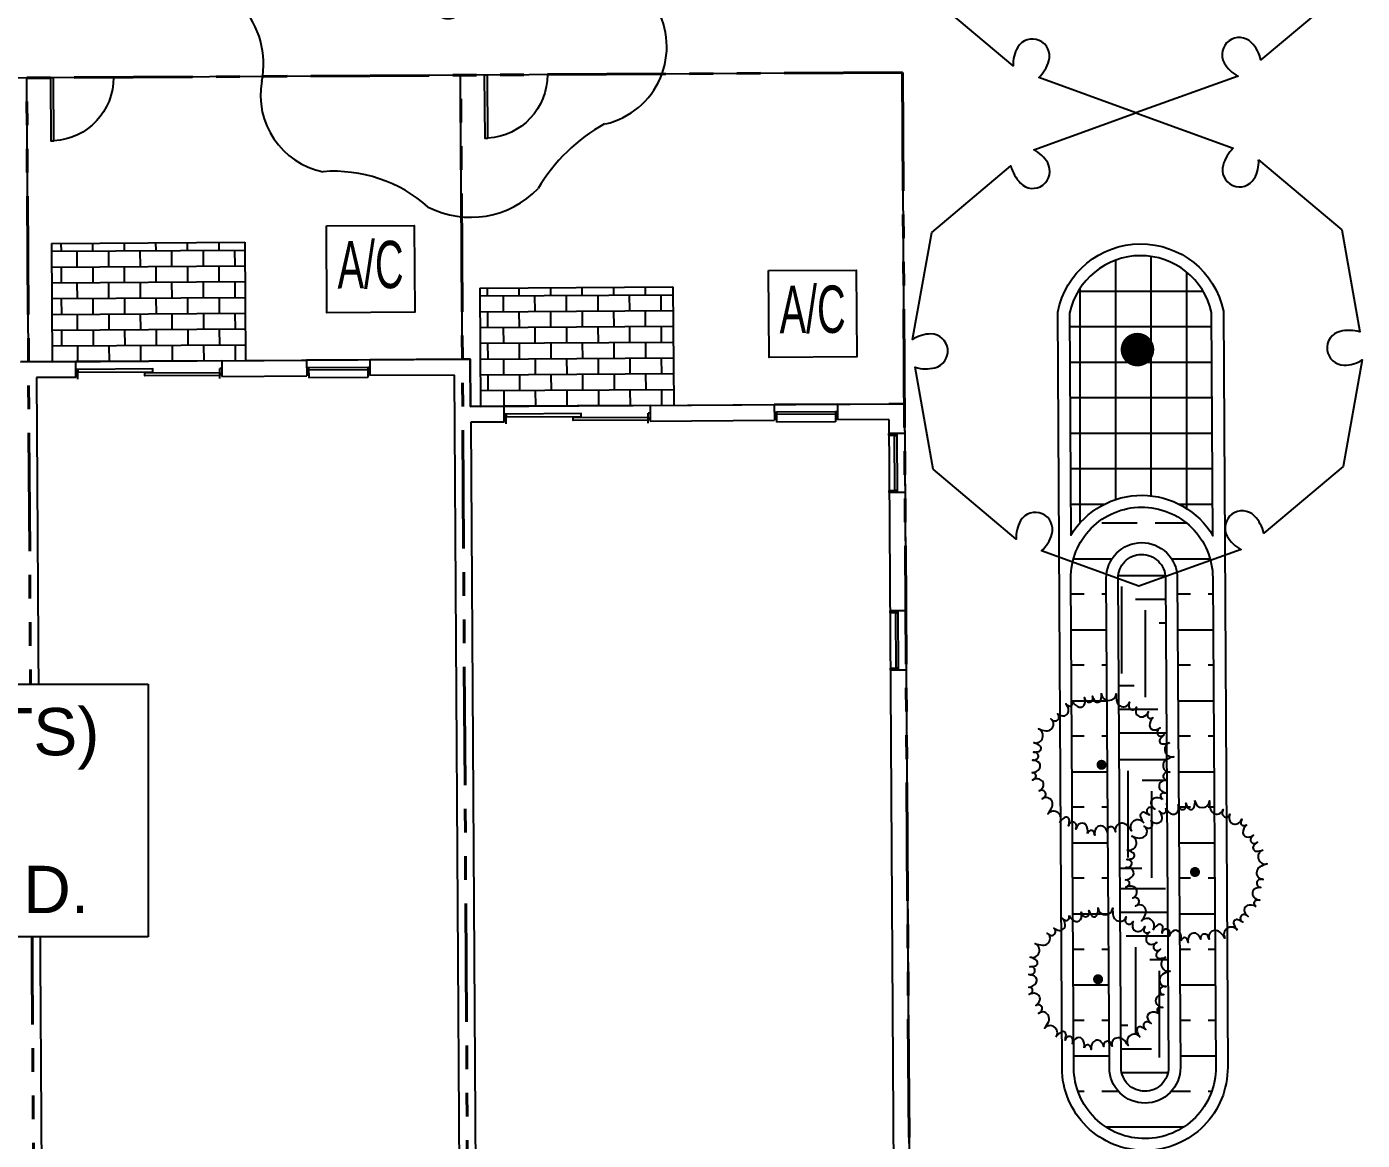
# Model space of a CAD drawing. Header units: feet. Extents: x 919634 to 928945, y 707022 to 708026.
# Drawn here: x 920686.9 to 920743.3, y 707130.2 to 707177.3 of the extents above; entities that cross this region are included whole.
import ezdxf

# ---------------------------------------------------------------- set-up
doc = ezdxf.new("R2010")
doc.units = ezdxf.units.FT
doc.header["$LTSCALE"] = 20
doc.header["$MEASUREMENT"] = 0
doc.linetypes.add('Site Plan$0$PHANTOM2', pattern=[1.25, 0.625, -0.125, 0.125, -0.125, 0.125, -0.125])
for name, color, linetype in [('-u-site-xref', 7, 'Continuous'), ('L-002', 15, 'Continuous'), ('LK-TREE-050M', 2, 'Continuous'), ('LK-TREE-TRNK', 32, 'Continuous'), ('LP-PATT-GRND', 251, 'Continuous'), ('LP-PATT-SHAR', 4, 'Continuous'), ('LP-SHAR-BRDR-CONT', 123, 'Continuous'), ('LP-TREE', 15, 'Continuous'), ('Site Plan$0$-u-site-bldg ID', 7, 'Continuous'), ('Site Plan$0$-u-site-bldg_interior', 252, 'Continuous'), ('Site Plan$0$-u-site-fence', 4, 'Site Plan$0$FENCELINE1'), ('Site Plan$0$A-DOOR-EXT_WINDOWS', 253, 'Continuous'), ('Site Plan$0$A-HVAC-EXT', 253, 'Continuous'), ('Site Plan$0$SP-LOT PAVERS', 254, 'Continuous')]:
    doc.layers.add(name, color=color, linetype=linetype)
for name, color, linetype, lineweight in [('Site Plan$0$SP-LOT LINES', 252, 'Site Plan$0$PHANTOM2', 40), ('Site Plan$0$SP-SIDEWALK', 2, 'Continuous', 25), ('SP-BUILDING-FOOTPRINT', 1, 'Continuous', 25)]:
    doc.layers.add(name, color=color, linetype=linetype, lineweight=lineweight)
doc.layers.get('-u-site-xref').off()
doc.styles.add('Site Plan$0$ARIAL', font='arial.ttf')
doc.linetypes.add('Site Plan$0$FENCELINE1', pattern='A,0.25,-0.1,[133,ltypeshp.shx,S=0.1,R=0,X=-0.1,Y=0],-0.1,1', length=1.45)
pattern_1 = [(0.35915, (920629.7289, 707160.771), (-0.004179, 0.6666536), []), (90.35915, (920629.7289, 707160.771), (-0.6708324, 0.6624747), [0.666667, -0.666667])]

# ---------------------------------------------------------------- blocks, each defined once
blk = doc.blocks.new('Site Plan$0$A$C05C92244')
at = {"layer": 'Site Plan$0$A-DOOR-EXT_WINDOWS'}
blk.add_lwpolyline([(32, 32.05), (32, 0.04), (30.4, 0.04), (30.4, 32.05)], close=True, dxfattribs=at)
blk.add_arc((32.08, 32.08), 32.08, 180.05734, 267.00506, dxfattribs=at)
blk = doc.blocks.new('Site Plan')
at = {"layer": 'Site Plan$0$SP-LOT PAVERS'}
h = blk.add_hatch(dxfattribs=at)
h.set_pattern_fill('AR-B816', color=256, scale=0.083333, angle=0.3592)
h.set_pattern_definition(pattern_1)
h.paths.add_polyline_path([(920696.1, 707168.187), (920687.934, 707168.136), (920687.965, 707163.136), (920696.132, 707163.187)])
h = blk.add_hatch(dxfattribs=at)
h.set_pattern_fill('AR-B816', color=256, scale=0.083333, angle=0.3592)
h.set_pattern_definition(pattern_1)
h.paths.add_polyline_path([(920714.196, 707166.301), (920706.029, 707166.249), (920706.061, 707161.249), (920714.227, 707161.301)])
at = {"layer": 'Site Plan$0$-u-site-bldg_interior'}
for p, q in [((920686.965, 707163.13, -0.001), (920686.632, 707163.128, -0.001)), ((920688.965, 707163.142, -0.001), (920686.965, 707163.13, -0.001)), ((920695.132, 707163.181, -0.001), (920688.965, 707163.142, -0.001)), ((920695.132, 707163.181, -0.001), (920688.965, 707163.142, -0.001)), ((920688.969, 707162.476, -0.001), (920688.965, 707163.142, -0.001)), ((920695.132, 707163.181, -0.001), (920698.715, 707163.203, -0.001)), ((920695.132, 707163.181, -0.001), (920695.136, 707162.514, -0.001)), ((920701.382, 707163.22, -0.001), (920698.715, 707163.203, -0.001)), ((920698.715, 707163.203, -0.001), (920698.719, 707162.537, -0.001)), ((920705.298, 707163.245, -0.001), (920701.382, 707163.22, -0.001)), ((920701.382, 707163.22, -0.001), (920701.386, 707162.554, -0.001)), ((920705.632, 707163.247, -0.001), (920705.298, 707163.245, -0.001)), ((920705.644, 707161.247, -0.001), (920705.632, 707163.247, -0.001)), ((920688.969, 707162.476, -0.001), (920687.303, 707162.465, -0.001)), ((920687.303, 707162.465, -0.001), (920687.531, 707126.049, -0.001)), ((920689.051, 707162.814, -0.001), (920688.967, 707162.813, -0.001)), ((920689.053, 707162.393, -0.001), (920689.051, 707162.814, -0.001)), ((920695.134, 707162.852, -0.001), (920695.051, 707162.851, -0.001)), ((920695.053, 707162.43, -0.001), (920695.051, 707162.851, -0.001)), ((920695.136, 707162.514, -0.001), (920698.719, 707162.537, -0.001)), ((920698.8, 707162.875, -0.001), (920698.717, 707162.874, -0.001)), ((920701.3, 707162.89, -0.001), (920698.8, 707162.875, -0.001)), ((920698.8, 707162.875, -0.001), (920698.803, 707162.454, -0.001)), ((920701.301, 707162.798, -0.001), (920698.801, 707162.782, -0.001)), ((920701.303, 707162.47, -0.001), (920698.803, 707162.454, -0.001)), ((920701.384, 707162.891, -0.001), (920701.3, 707162.89, -0.001)), ((920701.3, 707162.89, -0.001), (920701.303, 707162.47, -0.001)), ((920704.969, 707162.576, -0.001), (920701.386, 707162.554, -0.001)), ((920705.197, 707126.16, -0.001), (920704.969, 707162.576, -0.001)), ((920713.227, 707161.294, -0.001), (920707.061, 707161.256, -0.001)), ((920713.227, 707161.294, -0.001), (920707.061, 707161.256, -0.001)), ((920713.227, 707161.294, -0.001), (920713.231, 707160.628, -0.001)), ((920721.144, 707161.344, -0.001), (920718.477, 707161.327, -0.001)), ((920718.477, 707161.327, -0.001), (920718.481, 707160.661, -0.001)), ((920721.144, 707161.344, -0.001), (920723.31, 707161.358, -0.001)), ((920721.144, 707161.344, -0.001), (920721.148, 707160.677, -0.001)), ((920723.977, 707161.362, -0.001), (920723.31, 707161.358, -0.001)), ((920723.977, 707161.362, -0.001), (920724.23, 707120.946, -0.001)), ((920707.061, 707161.256, -0.001), (920705.644, 707161.247, -0.001)), ((920707.065, 707160.589, -0.001), (920707.061, 707161.256, -0.001)), ((920707.146, 707160.927, -0.001), (920707.063, 707160.926, -0.001)), ((920707.149, 707160.506, -0.001), (920707.146, 707160.927, -0.001)), ((920713.229, 707160.965, -0.001), (920713.146, 707160.965, -0.001)), ((920713.149, 707160.544, -0.001), (920713.146, 707160.965, -0.001)), ((920718.563, 707160.999, -0.001), (920718.479, 707160.998, -0.001)), ((920721.063, 707161.014, -0.001), (920718.563, 707160.999, -0.001)), ((920718.563, 707160.999, -0.001), (920718.565, 707160.578, -0.001)), ((920721.063, 707160.922, -0.001), (920718.563, 707160.906, -0.001)), ((920721.146, 707161.015, -0.001), (920721.063, 707161.014, -0.001)), ((920721.063, 707161.014, -0.001), (920721.065, 707160.593, -0.001)), ((920707.065, 707160.589, -0.001), (920705.648, 707160.58, -0.001)), ((920705.648, 707160.58, -0.001), (920705.918, 707117.581, -0.001)), ((920713.231, 707160.628, -0.001), (920718.481, 707160.661, -0.001)), ((920721.065, 707160.593, -0.001), (920718.565, 707160.578, -0.001)), ((920723.315, 707160.691, -0.001), (920721.148, 707160.677, -0.001)), ((920723.315, 707160.691, -0.001), (920723.555, 707122.275, -0.001)), ((920723.985, 707160.111, -0.001), (920723.318, 707160.107, -0.001)), ((920723.651, 707160.109, -0.001), (920723.667, 707157.609, -0.001)), ((920724.001, 707157.611, -0.001), (920723.334, 707157.607, -0.001)), ((920724.032, 707152.611, -0.001), (920723.365, 707152.607, -0.001)), ((920723.698, 707152.609, -0.001), (920723.714, 707150.109, -0.001)), ((920724.048, 707150.111, -0.001), (920723.381, 707150.107, -0.001))]:
    blk.add_line(p, q, dxfattribs=at)
at = {"layer": 'Site Plan$0$-u-site-bldg_interior', "ltscale": 0.25}
for p, q in [((920688.965, 707163.142, -0.001), (920686.965, 707163.13, -0.001)), ((920713.227, 707161.294, -0.001), (920718.477, 707161.327, -0.001))]:
    blk.add_line(p, q, dxfattribs=at)
at = {"layer": 'Site Plan$0$-u-site-bldg_interior', "elevation": -0.001}
for points in [[(920689.051, 707162.689), (920692.215, 707162.708), (920692.214, 707162.833), (920689.051, 707162.814)], [(920695.052, 707162.56), (920691.883, 707162.54), (920691.882, 707162.665), (920695.052, 707162.685)], [(920707.147, 707160.802), (920710.311, 707160.822), (920710.31, 707160.947), (920707.146, 707160.927)], [(920713.148, 707160.673), (920709.978, 707160.653), (920709.978, 707160.778), (920713.147, 707160.798)], [(920723.319, 707160.107), (920723.651, 707160.109), (920723.652, 707160.026), (920723.32, 707160.023)], [(920723.559, 707160.025), (920723.652, 707160.026), (920723.666, 707157.692), (920723.574, 707157.692)], [(920723.667, 707157.609), (920723.334, 707157.607), (920723.333, 707157.69), (920723.666, 707157.692)], [(920723.366, 707152.607), (920723.698, 707152.609), (920723.699, 707152.526), (920723.367, 707152.524)], [(920723.606, 707152.525), (920723.699, 707152.526), (920723.713, 707150.192), (920723.621, 707150.192)], [(920723.714, 707150.109), (920723.381, 707150.107), (920723.38, 707150.19), (920723.713, 707150.192)]]:
    blk.add_lwpolyline(points, close=True, dxfattribs=at)
at = {"layer": 'Site Plan$0$-u-site-fence', "ltscale": 0.15}
for p, q in [((920723.889, 707175.361, -0.001), (920628.558, 707174.764, -0.001)), ((920686.965, 707163.13, -0.001), (920686.89, 707175.13, -0.001)), ((920686.965, 707163.13, -0.001), (920686.89, 707175.13, -0.001)), ((920705.298, 707163.245, -0.001), (920705.223, 707175.244, -0.001)), ((920705.298, 707163.245, -0.001), (920705.223, 707175.244, -0.001)), ((920723.977, 707161.362, -0.001), (920723.889, 707175.361, -0.001))]:
    blk.add_line(p, q, dxfattribs=at)
at = {"layer": 'Site Plan$0$A-HVAC-EXT', "elevation": -0.001}
for points in [[(920699.551, 707168.875), (920703.263, 707168.899), (920703.286, 707165.232), (920699.574, 707165.209)], [(920718.23, 707166.988), (920721.942, 707167.011), (920721.965, 707163.345), (920718.253, 707163.322)]]:
    blk.add_lwpolyline(points, close=True, dxfattribs=at)
at = {"layer": 'Site Plan$0$SP-LOT LINES', "ltscale": 0.4}
for p, q in [((920723.889, 707175.361, -0.001), (920628.558, 707174.764, -0.001)), ((920687.454, 707085.131, -0.001), (920686.89, 707175.13, -0.001)), ((920705.787, 707085.246, -0.001), (920705.223, 707175.244, -0.001)), ((920723.889, 707175.361, -0.001), (920724.453, 707085.363, -0.001))]:
    blk.add_line(p, q, dxfattribs=at)
at = {"layer": 'Site Plan$0$SP-SIDEWALK'}
for p, q in [((920687.934, 707168.136, -0.001), (920696.1, 707168.187, -0.001)), ((920687.934, 707168.136, -0.001), (920687.965, 707163.136, -0.001)), ((920696.1, 707168.187, -0.001), (920696.132, 707163.187, -0.001)), ((920706.029, 707166.249, -0.001), (920714.196, 707166.301, -0.001)), ((920706.029, 707166.249, -0.001), (920706.061, 707161.249, -0.001)), ((920714.196, 707166.301, -0.001), (920714.227, 707161.301, -0.001))]:
    blk.add_line(p, q, dxfattribs=at)
at = {"layer": 'Site Plan$0$-u-site-fence', "ltscale": 0.01, "xscale": -0.08333333333333333, "yscale": 0.08333333333333334, "zscale": 0.08333333333333333, "rotation": 0.3591501474555425}
for p in [(920690.574, 707172.481, -0.001), (920708.907, 707172.596, -0.001)]:
    blk.add_blockref('Site Plan$0$A$C05C92244', p, dxfattribs=at)
at = {"layer": 'Site Plan$0$A-HVAC-EXT', "style": 'Site Plan$0$ARIAL', "width": 0.6}
for p in [(920700.026, 707166.23, -0.001), (920718.705, 707164.342, -0.001)]:
    blk.add_text('A/C', height=2, rotation=0.3592, dxfattribs=at).set_placement(p)
at = {"layer": 'Site Plan$0$-u-site-bldg ID', "insert": (920677.076, 707148.508), "char_height": 2, "width": 27.88033, "attachment_point": 2, "style": 'Site Plan$0$ARIAL', "bg_fill": 19, "box_fill_scale": 1.5, "bg_fill_color": 256, "bg_fill_transparency": 0}
blk.add_mtext("BLDG. 26 (5-UNITS)\\PVILLA\\PF.F. 14.50' N.A.V.D.", dxfattribs=at)
blk = doc.blocks.new('TREE-SIMP-027')
at = {"layer": 'LK-TREE-050M'}
blk.add_lwpolyline([(0.2708, 0.4238), (0.4563, 0.2673), (0.4966, 0.0396, 0.127189), (0.4527, 0.0407, 0.875318), (0.4614, -0.0349, 0.149076), (0.5024, -0.0227), (0.4596, -0.2615), (0.2826, -0.4103, 0.127189), (0.2616, -0.3718, 0.875318), (0.2005, -0.417, 0.149076), (0.2316, -0.4464), (0.0033, -0.5288), (-0.214, -0.4499, 0.127189), (-0.1912, -0.4124, 0.875318), (-0.2609, -0.3821, 0.149076), (-0.2708, -0.4238), (-0.4563, -0.2673), (-0.4966, -0.0396, 0.127189), (-0.4527, -0.0407, 0.875318), (-0.4614, 0.0349, 0.149076), (-0.5024, 0.0227), (-0.4596, 0.2615), (-0.2826, 0.4103, 0.127189), (-0.2616, 0.3718, 0.875318), (-0.2005, 0.417, 0.149076), (-0.2316, 0.4464), (-0.0033, 0.5288), (0.214, 0.4499, 0.127189), (0.1912, 0.4124, 0.875318), (0.2609, 0.3821, 0.149076)], format="xyb", close=True, dxfattribs=at)
at = {"layer": 'LK-TREE-TRNK', "const_width": 0.0375}
blk.add_lwpolyline([(-0.0187, 0, 1), (0.0188, 0, 1)], format="xyb", close=True, dxfattribs=at)
blk = doc.blocks.new('TREE-SIMP-005')
at = {"layer": 'LK-TREE-050M'}
for centre, radius, start, end in [((-0.0838, 0.274), 0.241, 69.6603, 159.1137), ((0.2415, 1.0962), 0.6433, 247.9485, 270.591), ((0.2136, 0.2365), 0.2192, 356.1089, 80.9259), ((-0.4875, 0.4275), 0.1909, 291.9961, 339.2866), ((-0.3443, 0.0855), 0.1799, 113.509, 209.6004), ((0.7466, 0.1943), 0.3156, 175.0254, 219.3558), ((-0.6576, -0.1441), 0.2109, 348.5774, 41.8886), ((0.3365, -0.1024), 0.1921, 283.2701, 30.1865), ((-0.265, -0.2198), 0.189, 169.6437, 258.5101), ((0.5862, -0.6645), 0.4289, 119.013, 149.3179), ((-0.2766, -0.7487), 0.3447, 48.5313, 94.3414), ((0.0544, -0.29), 0.2253, 242.861, 316.3019)]:
    blk.add_arc(centre, radius, start, end, dxfattribs=at)
at = {"layer": 'LK-TREE-TRNK', "const_width": 0.0375}
blk.add_lwpolyline([(-0.0188, 0, 1), (0.0187, 0, 1)], format="xyb", close=True, dxfattribs=at)
blk = doc.blocks.new('TREE-SIMP-050')
at = {"layer": 'LK-TREE-050M'}
for points in [[(-0.2173, 0.4774, 0.231941), (-0.1676, 0.4322, 0.403646), (-0.125, 0.4596, 0.128377), (-0.1268, 0.5029, 0.200456), (-0.1115, 0.4756, 0.512109), (-0.0684, 0.4834, 0.244908), (-0.0689, 0.5143, 0.019838), (-0.0501, 0.4776, 0.649211), (-0.0063, 0.487, 0.098861), (0, 0.5364)], [(0, 0.5324, 0.92387), (0.1093, 0.5322, 0.068201), (0.1138, 0.4728, 0.418161), (0.1789, 0.4353, 0.237434), (0.2097, 0.4682, 0.084258), (0.2032, 0.4418, 0.532572), (0.2428, 0.4134, 0.225968), (0.2616, 0.4325, 0.121249), (0.2574, 0.3908, 0.454143), (0.3122, 0.3603, 0.210611), (0.3508, 0.396, 0.143881), (0.3436, 0.3623, 0.352237), (0.3667, 0.3472, 0.123809), (0.3873, 0.3545)], [(-0.5063, 0.1645, 0.92387), (-0.4723, 0.2684, 0.068201), (-0.4145, 0.2543, 0.418161), (-0.3587, 0.3047, 0.237434), (-0.3804, 0.3441, 0.084258), (-0.3574, 0.3298, 0.532572), (-0.3181, 0.3586, 0.225968), (-0.3305, 0.3825, 0.121249), (-0.2921, 0.3656, 0.454143), (-0.2462, 0.4083, 0.210611), (-0.2682, 0.456, 0.143881), (-0.2384, 0.4387, 0.352237), (-0.2169, 0.456, 0.123809), (-0.2175, 0.4779)], [(0.3869, 0.3542, 0.231941), (0.3592, 0.293, 0.403646), (0.3985, 0.2609, 0.128377), (0.4391, 0.276, 0.200456), (0.4178, 0.253, 0.512109), (0.4386, 0.2144, 0.244908), (0.4678, 0.2244, 0.019838), (0.4387, 0.1953, 0.649211), (0.4612, 0.1565, 0.098861), (0.5102, 0.1658)], [(-0.5212, -0.0592, 0.231941), (-0.4628, -0.0259, 0.403646), (-0.4758, 0.0231, 0.128377), (-0.5175, 0.0348, 0.200456), (-0.4867, 0.041, 0.512109), (-0.4809, 0.0843, 0.244908), (-0.5104, 0.0934, 0.019838), (-0.4697, 0.0999, 0.649211), (-0.4651, 0.1445, 0.098861), (-0.5102, 0.1658)], [(0.5063, 0.1645, 0.92387), (0.5399, 0.0605, 0.068201), (0.4848, 0.0379, 0.418161), (0.4693, -0.0356, 0.237434), (0.5101, -0.0548, 0.084258), (0.4829, -0.0567, 0.532572), (0.4682, -0.1032, 0.225968), (0.4922, -0.1152, 0.121249), (0.4512, -0.124, 0.454143), (0.4392, -0.1856, 0.210611), (0.4851, -0.2113, 0.143881), (0.4507, -0.2148, 0.352237), (0.4435, -0.2414, 0.123809), (0.4569, -0.2588)], [(-0.3129, -0.4307, 0.92387), (-0.4012, -0.3663, 0.068201), (-0.3699, -0.3156, 0.418161), (-0.4006, -0.247, 0.237434), (-0.4449, -0.2555, 0.084258), (-0.424, -0.238, 0.532572), (-0.4394, -0.1917, 0.225968), (-0.4659, -0.1961, 0.121249), (-0.4379, -0.1649, 0.454143), (-0.4644, -0.108, 0.210611), (-0.5166, -0.1142, 0.143881), (-0.4909, -0.0912, 0.352237), (-0.5007, -0.0653, 0.123809), (-0.5217, -0.0592)], [(0.4564, -0.2585, 0.231941), (0.3896, -0.2511, 0.403646), (0.3713, -0.2984, 0.128377), (0.3982, -0.3324, 0.200456), (0.3697, -0.3192, 0.512109), (0.3395, -0.3509, 0.244908), (0.358, -0.3756, 0.019838), (0.3213, -0.3569, 0.649211), (0.2913, -0.3902, 0.098861), (0.3153, -0.434)], [(-0.1048, -0.5139, 0.231941), (-0.1184, -0.4481, 0.403646), (-0.169, -0.4453, 0.128377), (-0.193, -0.4814, 0.200456), (-0.1894, -0.4503, 0.512109), (-0.2288, -0.4313, 0.244908), (-0.2465, -0.4565, 0.019838), (-0.2402, -0.4158, 0.649211), (-0.2811, -0.3977, 0.098861), (-0.3153, -0.434)], [(0.3129, -0.4307, 0.92387), (0.2244, -0.4948, 0.068201), (0.1859, -0.4494, 0.418161), (0.1111, -0.4573, 0.237434), (0.1055, -0.502, 0.084258), (0.0953, -0.4768, 0.532572), (0.0466, -0.4771, 0.225968), (0.0426, -0.5037, 0.121249), (0.0215, -0.4675, 0.454143), (-0.0408, -0.4751, 0.210611), (-0.051, -0.5266, 0.143881), (-0.065, -0.495, 0.352237), (-0.0926, -0.4964, 0.123809), (-0.1049, -0.5145)]]:
    blk.add_lwpolyline(points, format="xyb", dxfattribs=at)
at = {"layer": 'LK-TREE-TRNK', "const_width": 0.0375}
blk.add_lwpolyline([(-0.0188, 0, 1), (0.0187, 0, 1)], format="xyb", close=True, dxfattribs=at)

msp = doc.modelspace()

# ---------------------------------------------------------------- block references
at = {"layer": '-u-site-xref'}
msp.add_blockref('Site Plan', (0, 0), dxfattribs=at)

# ---------------------------------------------------------------- next in the draw order: hatches: boundary and pattern name
at = {"layer": 'LP-PATT-GRND', "extrusion": (8.89633e-07, 5.57734e-09, 1)}
h = msp.add_hatch(dxfattribs=at)
h.set_pattern_fill('ANSI33', color=256, scale=12, angle=135)
h.set_pattern_definition([(180, (918768.8134, 708492.8085), (-2e-16, -3), []), (180, (918767.3134, 708494.3085), (-2e-16, -3), [1.5, -0.75])])
edge = h.paths.add_edge_path()
edge.add_line((920737.003, 707154.013), (920737.133, 707133.332))
edge.add_arc((920734.133, 707133.313), 3, -89.6405, 0.3595, ccw=False)
edge.add_arc((920734.133, 707133.313), 3, 180.3595, 270.3595, ccw=False)
edge.add_line((920731.133, 707133.294), (920731.003, 707153.975))
edge.add_arc((920734.003, 707153.994), 3, 90.3595, 180.3595, ccw=False)
edge.add_arc((920734.003, 707153.994), 3, 0.3595, 90.3595, ccw=False)
edge = h.paths.add_edge_path(flags=16)
edge.add_line((920735.503, 707154.003), (920735.633, 707133.322))
edge.add_arc((920734.133, 707133.313), 1.5, -89.6405, 0.3595, ccw=False)
edge.add_arc((920734.133, 707133.313), 1.5, 180.3595, 270.3595, ccw=False)
edge.add_line((920732.633, 707133.303), (920732.503, 707153.985))
edge.add_arc((920734.003, 707153.994), 1.5, 90.3595, 180.3595, ccw=False)
edge.add_arc((920734.003, 707153.994), 1.5, 0.3595, 90.3595, ccw=False)
at = {"layer": 'LP-PATT-SHAR'}
h = msp.add_hatch(dxfattribs=at)
h.set_pattern_fill('ANSI37', color=256, scale=12, angle=45)
h.set_pattern_definition([(90, (920351.9042, 707176.6192), (-1.5, 0), []), (180, (920351.9042, 707176.6192), (-1e-16, -1.5), [])])
edge = h.paths.add_edge_path()
edge.add_line((920730.953, 707165.184), (920731.012, 707155.812))
edge.add_arc((920734.003, 707153.994), 3.5, 30.7027, 148.7096, ccw=False)
edge.add_line((920737.012, 707155.781), (920736.953, 707165.222))
edge.add_arc((920733.957, 707164.547), 3.071, 12.696, 168.022)
h = msp.add_hatch(dxfattribs=at)
h.set_pattern_fill('LAFX-A220-HBDASH', color=256, scale=22, pattern_type=2)
h.set_pattern_definition([(0, (920748.728, 707116.092), (0, 22), [3.667, -18.333]), (0, (920747.728, 707117.092), (0, 22), [3.667, -18.333]), (0, (920746.728, 707118.092), (0, 22), [3.667, -18.333]), (0, (920745.728, 707119.092), (0, 22), [3.667, -18.333]), (0, (920744.728, 707120.092), (0, 22), [3.667, -18.333]), (0, (920751.328, 707120.86), (0, 22), [3.667, -18.333]), (0, (920743.727, 707121.092), (0, 22), [3.667, -18.333]), (0, (920750.328, 707121.86), (0, 22), [3.667, -18.333]), (0, (920742.728, 707122.092), (0, 22), [3.667, -18.333]), (0, (920749.328, 707122.86), (0, 22), [3.667, -18.333]), (0, (920741.727, 707123.092), (0, 22), [3.667, -18.333]), (0, (920748.328, 707123.86), (0, 22), [3.667, -18.333]), (0, (920740.728, 707124.092), (0, 22), [3.667, -18.333]), (0, (920747.328, 707124.86), (0, 22), [3.667, -18.333]), (0, (920739.728, 707125.092), (0, 22), [3.667, -18.333]), (0, (920754.003, 707125.45), (0, 22), [3.667, -18.333]), (0, (920746.328, 707125.86), (0, 22), [3.667, -18.333]), (0, (920738.728, 707126.092), (0, 22), [3.667, -18.333]), (0, (920753.003, 707126.45), (0, 22), [3.667, -18.333]), (0, (920745.328, 707126.86), (0, 22), [3.667, -18.333]), (0, (920737.728, 707127.092), (0, 22), [3.667, -18.333]), (0, (920752.003, 707127.45), (0, 22), [3.667, -18.333]), (0, (920744.328, 707127.86), (0, 22), [3.667, -18.333]), (0, (920736.728, 707128.092), (0, 22), [3.667, -18.333]), (0, (920751.003, 707128.45), (0, 22), [3.667, -18.333]), (0, (920743.328, 707128.86), (0, 22), [3.667, -18.333]), (0, (920735.728, 707129.092), (0, 22), [3.667, -18.333]), (0, (920750.003, 707129.45), (0, 22), [3.667, -18.333]), (0, (920742.328, 707129.86), (0, 22), [3.667, -18.333]), (0, (920734.728, 707130.092), (0, 22), [3.667, -18.333]), (0, (920749.003, 707130.45), (0, 22), [3.667, -18.333]), (0, (920741.328, 707130.86), (0, 22), [3.667, -18.333]), (0, (920733.728, 707131.092), (0, 22), [3.667, -18.333]), (0, (920748.003, 707131.45), (0, 22), [3.667, -18.333]), (0, (920740.328, 707131.86), (0, 22), [3.667, -18.333]), (0, (920732.728, 707132.092), (0, 22), [3.667, -18.333]), (0, (920747.003, 707132.45), (0, 22), [3.667, -18.333]), (0, (920739.328, 707132.86), (0, 22), [3.667, -18.333]), (0, (920731.728, 707133.092), (0, 22), [3.667, -18.333]), (0, (920746.003, 707133.45), (0, 22), [3.667, -18.333]), (0, (920738.328, 707133.86), (0, 22), [3.667, -18.333]), (0, (920730.727, 707134.092), (0, 22), [3.667, -18.333]), (0, (920745.003, 707134.45), (0, 22), [3.667, -18.333]), (0, (920737.328, 707134.86), (0, 22), [3.667, -18.333]), (0, (920729.728, 707135.092), (0, 22), [3.667, -18.333]), (0, (920744.003, 707135.45), (0, 22), [3.667, -18.333]), (0, (920736.328, 707135.86), (0, 22), [3.667, -18.333]), (0, (920728.728, 707136.092), (0, 22), [3.667, -18.333]), (0, (920743.003, 707136.45), (0, 22), [3.667, -18.333]), (0, (920735.328, 707136.86), (0, 22), [3.667, -18.333]), (0, (920727.728, 707136.954), (0, 22), [3.667, -18.333]), (0, (920742.003, 707137.45), (0, 22), [3.667, -18.333]), (0, (920734.328, 707137.86), (0, 22), [3.667, -18.333]), (0, (920741.003, 707138.45), (0, 22), [3.667, -18.333]), (0, (920733.328, 707138.86), (0, 22), [3.667, -18.333]), (0, (920740.003, 707139.45), (0, 22), [3.667, -18.333]), (0, (920732.328, 707139.86), (0, 22), [3.667, -18.333]), (0, (920739.003, 707140.45), (0, 22), [3.667, -18.333]), (0, (920731.328, 707140.86), (0, 22), [3.667, -18.333]), (0, (920738.003, 707141.45), (0, 22), [3.667, -18.333]), (0, (920730.328, 707141.722), (0, 22), [3.667, -18.333]), (0, (920737.003, 707142.45), (0, 22), [3.667, -18.333]), (0, (920736.003, 707143.45), (0, 22), [3.667, -18.333]), (0, (920735.003, 707144.45), (0, 22), [3.667, -18.333]), (0, (920734.003, 707145.45), (0, 22), [3.667, -18.333]), (0, (920733.003, 707146.313), (0, 22), [3.667, -18.333]), (90, (920754.42, 707121.313), (-22, 1e-15), [3.667, -18.333]), (90, (920753.42, 707122.313), (-22, 1e-15), [3.667, -18.333]), (90, (920752.42, 707123.313), (-22, 1e-15), [3.667, -18.333]), (90, (920751.744, 707116.722), (-22, 1e-15), [3.667, -18.333]), (90, (920751.42, 707124.313), (-22, 1e-15), [3.667, -18.333]), (90, (920750.744, 707117.722), (-22, 1e-15), [3.667, -18.333]), (90, (920750.42, 707125.313), (-22, 1e-15), [3.667, -18.333]), (90, (920749.744, 707118.722), (-22, 1e-15), [3.667, -18.333]), (90, (920749.42, 707126.313), (-22, 1e-15), [3.667, -18.333]), (90, (920749.144, 707111.954), (-22, 1e-15), [3.667, -18.333]), (90, (920748.744, 707119.722), (-22, 1e-15), [3.667, -18.333]), (90, (920748.42, 707127.313), (-22, 1e-15), [3.667, -18.333]), (90, (920748.144, 707112.954), (-22, 1e-15), [3.667, -18.333]), (90, (920747.744, 707120.722), (-22, 1e-15), [3.667, -18.333]), (90, (920747.42, 707128.313), (-22, 1e-15), [3.667, -18.333]), (90, (920747.144, 707113.954), (-22, 1e-15), [3.667, -18.333]), (90, (920746.744, 707121.722), (-22, 1e-15), [3.667, -18.333]), (90, (920746.42, 707129.313), (-22, 1e-15), [3.667, -18.333]), (90, (920746.144, 707114.954), (-22, 1e-15), [3.667, -18.333]), (90, (920745.744, 707122.722), (-22, 1e-15), [3.667, -18.333]), (90, (920745.42, 707130.313), (-22, 1e-15), [3.667, -18.333]), (90, (920745.144, 707115.954), (-22, 1e-15), [3.667, -18.333]), (90, (920744.744, 707123.722), (-22, 1e-15), [3.667, -18.333]), (90, (920744.42, 707131.313), (-22, 1e-15), [3.667, -18.333]), (90, (920744.144, 707116.955), (-22, 1e-15), [3.667, -18.333]), (90, (920743.744, 707124.722), (-22, 1e-15), [3.667, -18.333]), (90, (920743.42, 707132.313), (-22, 1e-15), [3.667, -18.333]), (90, (920743.144, 707117.954), (-22, 1e-15), [3.667, -18.333]), (90, (920742.744, 707125.722), (-22, 1e-15), [3.667, -18.333]), (90, (920742.42, 707133.313), (-22, 1e-15), [3.667, -18.333]), (90, (920742.144, 707118.955), (-22, 1e-15), [3.667, -18.333]), (90, (920741.744, 707126.722), (-22, 1e-15), [3.667, -18.333]), (90, (920741.42, 707134.313), (-22, 1e-15), [3.667, -18.333]), (90, (920741.144, 707119.954), (-22, 1e-15), [3.667, -18.333]), (90, (920740.744, 707127.722), (-22, 1e-15), [3.667, -18.333]), (90, (920740.42, 707135.313), (-22, 1e-15), [3.667, -18.333]), (90, (920740.144, 707120.955), (-22, 1e-15), [3.667, -18.333]), (90, (920739.744, 707128.722), (-22, 1e-15), [3.667, -18.333]), (90, (920739.42, 707136.313), (-22, 1e-15), [3.667, -18.333]), (90, (920739.144, 707121.954), (-22, 1e-15), [3.667, -18.333]), (90, (920738.744, 707129.722), (-22, 1e-15), [3.667, -18.333]), (90, (920738.42, 707137.313), (-22, 1e-15), [3.667, -18.333]), (90, (920738.144, 707122.954), (-22, 1e-15), [3.667, -18.333]), (90, (920737.744, 707130.722), (-22, 1e-15), [3.667, -18.333]), (90, (920737.42, 707138.313), (-22, 1e-15), [3.667, -18.333]), (90, (920737.144, 707123.954), (-22, 1e-15), [3.667, -18.333]), (90, (920736.744, 707131.722), (-22, 1e-15), [3.667, -18.333]), (90, (920736.42, 707139.313), (-22, 1e-15), [3.667, -18.333]), (90, (920736.144, 707124.954), (-22, 1e-15), [3.667, -18.333]), (90, (920735.744, 707132.722), (-22, 1e-15), [3.667, -18.333]), (90, (920735.42, 707140.313), (-22, 1e-15), [3.667, -18.333]), (90, (920735.144, 707125.954), (-22, 1e-15), [3.667, -18.333]), (90, (920734.744, 707133.722), (-22, 1e-15), [3.667, -18.333]), (90, (920734.42, 707141.313), (-22, 1e-15), [3.667, -18.333]), (90, (920734.144, 707126.954), (-22, 1e-15), [3.667, -18.333]), (90, (920733.744, 707134.722), (-22, 1e-15), [3.667, -18.333]), (90, (920733.42, 707142.175), (-22, 1e-15), [3.667, -18.333]), (90, (920733.144, 707127.955), (-22, 1e-15), [3.667, -18.333]), (90, (920732.744, 707135.722), (-22, 1e-15), [3.667, -18.333]), (90, (920732.144, 707128.954), (-22, 1e-15), [3.667, -18.333]), (90, (920731.744, 707136.722), (-22, 1e-15), [3.667, -18.333]), (90, (920731.144, 707129.955), (-22, 1e-15), [3.667, -18.333]), (90, (920730.744, 707137.584), (-22, 1e-15), [3.667, -18.333]), (90, (920730.144, 707130.954), (-22, 1e-15), [3.667, -18.333]), (90, (920729.144, 707131.955), (-22, 1e-15), [3.667, -18.333]), (90, (920728.144, 707132.817), (-22, 1e-15), [3.667, -18.333])])
edge = h.paths.add_edge_path()
edge.add_line((920735.003, 707154), (920735.133, 707133.319))
edge.add_arc((920734.133, 707133.313), 1, -89.6405, 0.3595, ccw=False)
edge.add_arc((920734.133, 707133.313), 1, 180.3595, 270.3595, ccw=False)
edge.add_line((920733.133, 707133.307), (920733.003, 707153.988))
edge.add_arc((920734.003, 707153.994), 1, 90.3595, 180.3595, ccw=False)
edge.add_arc((920734.003, 707153.994), 1, 0.3595, 90.3595, ccw=False)

# ---------------------------------------------------------------- next in the draw order: linework, layer by layer
at = {"layer": 'L-002', "extrusion": (8.89633e-07, 5.57734e-09, 1), "elevation": 0.822}
for points in [[(920737.453, 707165.277), (920737.633, 707133.335, -0.414214), (920734.155, 707129.813, -0.414214), (920730.633, 707133.291), (920730.453, 707165.233, -0.817942)], [(920737.003, 707154.013), (920737.133, 707133.332, -0.414214), (920734.151, 707130.313), (920734.151, 707130.313, -0.414214), (920731.133, 707133.294), (920731.003, 707153.975, -0.414214), (920733.984, 707156.994), (920733.984, 707156.994, -0.414214)], [(920735.503, 707154.003), (920735.633, 707133.322, -0.414214), (920734.142, 707131.813, -0.414214), (920732.633, 707133.303), (920732.503, 707153.985, -0.414214), (920733.994, 707155.494, -0.414214)]]:
    msp.add_lwpolyline(points, format="xyb", close=True, dxfattribs=at)
at = {"layer": 'LP-SHAR-BRDR-CONT', "elevation": -0.133, "flags": 128}
msp.add_lwpolyline([(920730.953, 707165.184), (920731.012, 707155.812, -0.565813), (920737.012, 707155.781), (920736.953, 707165.222, 0.804926)], format="xyb", close=True, dxfattribs=at)
at = {"layer": 'LP-SHAR-BRDR-CONT', "extrusion": (8.89633e-07, 5.57734e-09, 1)}
msp.add_lwpolyline([(920735.003, 707154), (920735.133, 707133.319, -0.414214), (920734.139, 707132.313, -0.414214), (920733.133, 707133.307), (920733.003, 707153.988, -0.414214), (920733.997, 707154.994, -0.414214)], format="xyb", close=True, dxfattribs=at)
at = {"layer": 'SP-BUILDING-FOOTPRINT', "elevation": -0.001}
for points in [[(920686.63, 707163.128), (920705.632, 707163.247), (920705.644, 707161.247), (920723.977, 707161.357)], [(920723.977, 707161.362), (920724.23, 707120.939), (920723.897, 707120.937), (920723.947, 707113.027), (920717.114, 707112.984), (920717.079, 707116.651), (920710.436, 707116.609), (920710.433, 707116.943), (920705.255, 707116.91), (920705.202, 707125.493), (920698.368, 707125.451), (920698.414, 707118.117), (920686.915, 707118.045), (920686.894, 707121.379), (920666.287, 707121.249)]]:
    msp.add_lwpolyline(points, dxfattribs=at)

# ---------------------------------------------------------------- next in the draw order: block references
at = {"layer": 'LP-TREE'}
for name, p, xscale, yscale, zscale in [('TREE-SIMP-027', (920733.694, 707183.648, -0.133), 18.91141011540282, 18.91141011540282, 15.03416260495856), ('TREE-SIMP-005', (920704.7, 707178.241, -0.001), 17.4705586228176, 17.4705586228176, 15.03416260495856), ('TREE-SIMP-027', (920733.82, 707163.649, -0.133), 18.91141011540282, 18.91141011540282, 15.03416260495856), ('TREE-SIMP-050', (920732.304, 707146.107), 5.644272837357521, 5.644272837357521, 5.644272837357521), ('TREE-SIMP-050', (920736.252, 707141.577), 5.644272837357521, 5.644272837357521, 5.644272837357521), ('TREE-SIMP-050', (920732.158, 707137.047), 5.644272837357521, 5.644272837357521, 5.644272837357521)]:
    msp.add_blockref(name, p, dxfattribs=dict(at, xscale=xscale, yscale=yscale, zscale=zscale))

doc.saveas('drawing.dxf')
